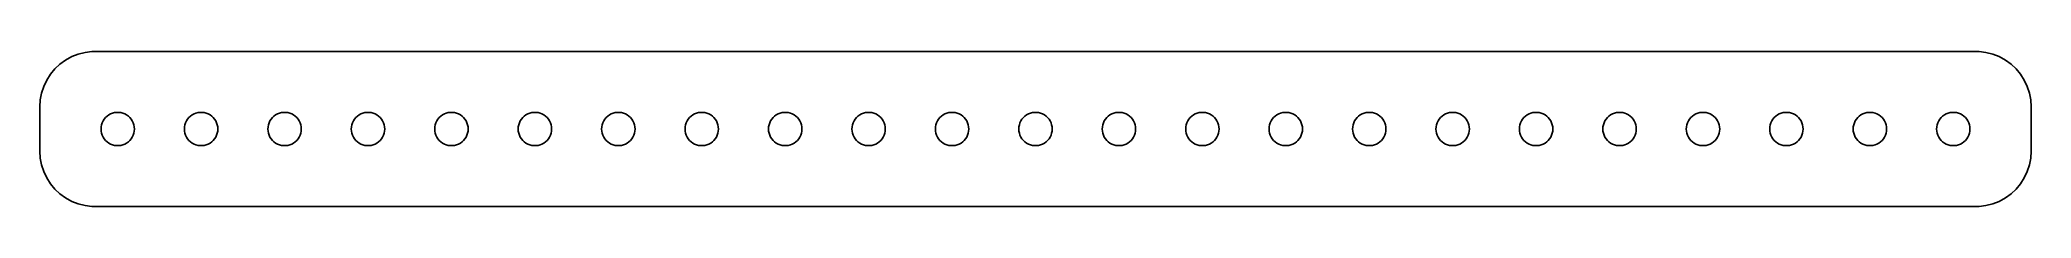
# Model space of a CAD drawing. Header units: metres. Extents: x -90 to 90, y 17 to 31.
import ezdxf

# ---------------------------------------------------------------- set-up
doc = ezdxf.new("R2010")
doc.units = ezdxf.units.M

msp = doc.modelspace()

# ---------------------------------------------------------------- linework, layer by layer
for p, q in [((-86.6289, 30.5241), (-87.1791, 30.2216)), ((-86.0451, 30.7553), (-86.6289, 30.5241)), ((-85.4369, 30.9114), (-86.0451, 30.7553)), ((-84.8139, 30.9901), (-85.4369, 30.9114)), ((84.8139, 30.9901), (-84.8139, 30.9901)), ((85.4369, 30.9114), (84.8139, 30.9901)), ((86.0451, 30.7553), (85.4369, 30.9114)), ((86.6289, 30.5241), (86.0451, 30.7553)), ((87.1791, 30.2216), (86.6289, 30.5241)), ((-88.5451, 28.9389), (-88.8815, 28.4088)), ((-88.1448, 29.4227), (-88.5451, 28.9389)), ((-87.6871, 29.8526), (-88.1448, 29.4227)), ((-87.1791, 30.2216), (-87.6871, 29.8526)), ((87.6871, 29.8526), (87.1791, 30.2216)), ((88.1448, 29.4227), (87.6871, 29.8526)), ((88.5451, 28.9389), (88.1448, 29.4227)), ((88.8815, 28.4088), (88.5451, 28.9389)), ((-89.3429, 27.2434), (-89.4606, 26.6267)), ((-89.1489, 27.8406), (-89.3429, 27.2434)), ((-88.8815, 28.4088), (-89.1489, 27.8406)), ((89.1489, 27.8406), (88.8815, 28.4088)), ((89.3429, 27.2434), (89.1489, 27.8406)), ((89.4606, 26.6267), (89.3429, 27.2434)), ((-89.4606, 26.6267), (-89.5, 26)), ((-89.5, 26), (-89.5, 22)), ((-83.5934, 25.0268), (-83.4561, 25.1558)), ((-83.4561, 25.1558), (-83.3037, 25.2665)), ((-83.3037, 25.2665), (-83.1387, 25.3572)), ((-83.1387, 25.3572), (-82.9635, 25.4266)), ((-82.9635, 25.4266), (-82.7811, 25.4734)), ((-82.7811, 25.4734), (-82.5942, 25.497)), ((-82.5942, 25.497), (-82.4058, 25.497)), ((-82.4058, 25.497), (-82.2189, 25.4734)), ((-82.2189, 25.4734), (-82.0365, 25.4266)), ((-82.0365, 25.4266), (-81.8613, 25.3572)), ((-81.8613, 25.3572), (-81.6963, 25.2665)), ((-81.6963, 25.2665), (-81.5439, 25.1558)), ((-81.5439, 25.1558), (-81.4065, 25.0268)), ((-76.0934, 25.0268), (-75.9561, 25.1558)), ((-75.9561, 25.1558), (-75.8037, 25.2665)), ((-75.8037, 25.2665), (-75.6387, 25.3572)), ((-75.6387, 25.3572), (-75.4635, 25.4266)), ((-75.4635, 25.4266), (-75.2811, 25.4734)), ((-75.2811, 25.4734), (-75.0942, 25.497)), ((-75.0942, 25.497), (-74.9058, 25.497)), ((-74.9058, 25.497), (-74.7189, 25.4734)), ((-74.7189, 25.4734), (-74.5365, 25.4266)), ((-74.5365, 25.4266), (-74.3613, 25.3572)), ((-74.3613, 25.3572), (-74.1963, 25.2665)), ((-74.1963, 25.2665), (-74.0439, 25.1558)), ((-74.0439, 25.1558), (-73.9065, 25.0268)), ((-68.5934, 25.0268), (-68.4561, 25.1558)), ((-68.4561, 25.1558), (-68.3037, 25.2665)), ((-68.3037, 25.2665), (-68.1387, 25.3572)), ((-68.1387, 25.3572), (-67.9635, 25.4266)), ((-67.9635, 25.4266), (-67.7811, 25.4734)), ((-67.7811, 25.4734), (-67.5942, 25.497)), ((-67.5942, 25.497), (-67.4058, 25.497)), ((-67.4058, 25.497), (-67.2189, 25.4734)), ((-67.2189, 25.4734), (-67.0365, 25.4266)), ((-67.0365, 25.4266), (-66.8613, 25.3572)), ((-66.8613, 25.3572), (-66.6963, 25.2665)), ((-66.6963, 25.2665), (-66.5439, 25.1558)), ((-66.5439, 25.1558), (-66.4065, 25.0268)), ((-61.0934, 25.0268), (-60.9561, 25.1558)), ((-60.9561, 25.1558), (-60.8037, 25.2665)), ((-60.8037, 25.2665), (-60.6387, 25.3572)), ((-60.6387, 25.3572), (-60.4635, 25.4266)), ((-60.4635, 25.4266), (-60.2811, 25.4734)), ((-60.2811, 25.4734), (-60.0942, 25.497)), ((-60.0942, 25.497), (-59.9058, 25.497)), ((-59.9058, 25.497), (-59.7189, 25.4734)), ((-59.7189, 25.4734), (-59.5365, 25.4266)), ((-59.5365, 25.4266), (-59.3613, 25.3572)), ((-59.3613, 25.3572), (-59.1963, 25.2665)), ((-59.1963, 25.2665), (-59.0439, 25.1558)), ((-59.0439, 25.1558), (-58.9065, 25.0268)), ((-53.5934, 25.0268), (-53.4561, 25.1558)), ((-53.4561, 25.1558), (-53.3037, 25.2665)), ((-53.3037, 25.2665), (-53.1387, 25.3572)), ((-53.1387, 25.3572), (-52.9635, 25.4266)), ((-52.9635, 25.4266), (-52.7811, 25.4734)), ((-52.7811, 25.4734), (-52.5942, 25.497)), ((-52.5942, 25.497), (-52.4058, 25.497)), ((-52.4058, 25.497), (-52.2189, 25.4734)), ((-52.2189, 25.4734), (-52.0365, 25.4266)), ((-52.0365, 25.4266), (-51.8613, 25.3572)), ((-51.8613, 25.3572), (-51.6963, 25.2665)), ((-51.6963, 25.2665), (-51.5439, 25.1558)), ((-51.5439, 25.1558), (-51.4065, 25.0268)), ((-46.0934, 25.0268), (-45.9561, 25.1558)), ((-45.9561, 25.1558), (-45.8037, 25.2665)), ((-45.8037, 25.2665), (-45.6387, 25.3572)), ((-45.6387, 25.3572), (-45.4635, 25.4266)), ((-45.4635, 25.4266), (-45.2811, 25.4734)), ((-45.2811, 25.4734), (-45.0942, 25.497)), ((-45.0942, 25.497), (-44.9058, 25.497)), ((-44.9058, 25.497), (-44.7189, 25.4734)), ((-44.7189, 25.4734), (-44.5365, 25.4266)), ((-44.5365, 25.4266), (-44.3613, 25.3572)), ((-44.3613, 25.3572), (-44.1963, 25.2665)), ((-44.1963, 25.2665), (-44.0439, 25.1558)), ((-44.0439, 25.1558), (-43.9065, 25.0268)), ((-38.5934, 25.0268), (-38.4561, 25.1558)), ((-38.4561, 25.1558), (-38.3037, 25.2665)), ((-38.3037, 25.2665), (-38.1387, 25.3572)), ((-38.1387, 25.3572), (-37.9635, 25.4266)), ((-37.9635, 25.4266), (-37.7811, 25.4734)), ((-37.7811, 25.4734), (-37.5942, 25.497)), ((-37.5942, 25.497), (-37.4058, 25.497)), ((-37.4058, 25.497), (-37.2189, 25.4734)), ((-37.2189, 25.4734), (-37.0365, 25.4266)), ((-37.0365, 25.4266), (-36.8613, 25.3572)), ((-36.8613, 25.3572), (-36.6963, 25.2665)), ((-36.6963, 25.2665), (-36.5439, 25.1558)), ((-36.5439, 25.1558), (-36.4065, 25.0268)), ((-31.0934, 25.0268), (-30.9561, 25.1558)), ((-30.9561, 25.1558), (-30.8037, 25.2665)), ((-30.8037, 25.2665), (-30.6387, 25.3572)), ((-30.6387, 25.3572), (-30.4635, 25.4266)), ((-30.4635, 25.4266), (-30.2811, 25.4734)), ((-30.2811, 25.4734), (-30.0942, 25.497)), ((-30.0942, 25.497), (-29.9058, 25.497)), ((-29.9058, 25.497), (-29.7189, 25.4734)), ((-29.7189, 25.4734), (-29.5365, 25.4266)), ((-29.5365, 25.4266), (-29.3613, 25.3572)), ((-29.3613, 25.3572), (-29.1963, 25.2665)), ((-29.1963, 25.2665), (-29.0439, 25.1558)), ((-29.0439, 25.1558), (-28.9065, 25.0268)), ((-23.5934, 25.0268), (-23.4561, 25.1558)), ((-23.4561, 25.1558), (-23.3037, 25.2665)), ((-23.3037, 25.2665), (-23.1387, 25.3572)), ((-23.1387, 25.3572), (-22.9635, 25.4266)), ((-22.9635, 25.4266), (-22.7811, 25.4734)), ((-22.7811, 25.4734), (-22.5942, 25.497)), ((-22.5942, 25.497), (-22.4058, 25.497)), ((-22.4058, 25.497), (-22.2189, 25.4734)), ((-22.2189, 25.4734), (-22.0365, 25.4266)), ((-22.0365, 25.4266), (-21.8613, 25.3572)), ((-21.8613, 25.3572), (-21.6963, 25.2665)), ((-21.6963, 25.2665), (-21.5439, 25.1558)), ((-21.5439, 25.1558), (-21.4065, 25.0268)), ((-16.0934, 25.0268), (-15.9561, 25.1558)), ((-15.9561, 25.1558), (-15.8037, 25.2665)), ((-15.8037, 25.2665), (-15.6387, 25.3572)), ((-15.6387, 25.3572), (-15.4635, 25.4266)), ((-15.4635, 25.4266), (-15.2811, 25.4734)), ((-15.2811, 25.4734), (-15.0942, 25.497)), ((-15.0942, 25.497), (-14.9058, 25.497)), ((-14.9058, 25.497), (-14.7189, 25.4734)), ((-14.7189, 25.4734), (-14.5365, 25.4266)), ((-14.5365, 25.4266), (-14.3613, 25.3572)), ((-14.3613, 25.3572), (-14.1963, 25.2665)), ((-14.1963, 25.2665), (-14.0439, 25.1558)), ((-14.0439, 25.1558), (-13.9065, 25.0268)), ((-8.59344, 25.0268), (-8.45613, 25.1558)), ((-8.45613, 25.1558), (-8.30373, 25.2665)), ((-8.30373, 25.2665), (-8.13866, 25.3572)), ((-8.13866, 25.3572), (-7.96352, 25.4266)), ((-7.96352, 25.4266), (-7.78107, 25.4734)), ((-7.78107, 25.4734), (-7.59418, 25.497)), ((-7.59418, 25.497), (-7.40581, 25.497)), ((-7.40581, 25.497), (-7.21892, 25.4734)), ((-7.21892, 25.4734), (-7.03647, 25.4266)), ((-7.03647, 25.4266), (-6.86133, 25.3572)), ((-6.86133, 25.3572), (-6.69626, 25.2665)), ((-6.69626, 25.2665), (-6.54385, 25.1558)), ((-6.54385, 25.1558), (-6.40654, 25.0268)), ((-1.09344, 25.0268), (-0.95613, 25.1558)), ((-0.95613, 25.1558), (-0.80373, 25.2665)), ((-0.80373, 25.2665), (-0.63866, 25.3572)), ((-0.63866, 25.3572), (-0.46352, 25.4266)), ((-0.46352, 25.4266), (-0.28107, 25.4734)), ((-0.28107, 25.4734), (-0.09418, 25.497)), ((-0.09418, 25.497), (0.09418, 25.497)), ((0.09418, 25.497), (0.28107, 25.4734)), ((0.28107, 25.4734), (0.46352, 25.4266)), ((0.46352, 25.4266), (0.63866, 25.3572)), ((0.63866, 25.3572), (0.80373, 25.2665)), ((0.80373, 25.2665), (0.95613, 25.1558)), ((0.95613, 25.1558), (1.09344, 25.0268)), ((6.40654, 25.0268), (6.54385, 25.1558)), ((6.54385, 25.1558), (6.69626, 25.2665)), ((6.69626, 25.2665), (6.86133, 25.3572)), ((6.86133, 25.3572), (7.03647, 25.4266)), ((7.03647, 25.4266), (7.21892, 25.4734)), ((7.21892, 25.4734), (7.40581, 25.497)), ((7.40581, 25.497), (7.59418, 25.497)), ((7.59418, 25.497), (7.78107, 25.4734)), ((7.78107, 25.4734), (7.96352, 25.4266)), ((7.96352, 25.4266), (8.13866, 25.3572)), ((8.13866, 25.3572), (8.30373, 25.2665)), ((8.30373, 25.2665), (8.45613, 25.1558)), ((8.45613, 25.1558), (8.59344, 25.0268)), ((13.9065, 25.0268), (14.0439, 25.1558)), ((14.0439, 25.1558), (14.1963, 25.2665)), ((14.1963, 25.2665), (14.3613, 25.3572)), ((14.3613, 25.3572), (14.5365, 25.4266)), ((14.5365, 25.4266), (14.7189, 25.4734)), ((14.7189, 25.4734), (14.9058, 25.497)), ((14.9058, 25.497), (15.0942, 25.497)), ((15.0942, 25.497), (15.2811, 25.4734)), ((15.2811, 25.4734), (15.4635, 25.4266)), ((15.4635, 25.4266), (15.6387, 25.3572)), ((15.6387, 25.3572), (15.8037, 25.2665)), ((15.8037, 25.2665), (15.9561, 25.1558)), ((15.9561, 25.1558), (16.0934, 25.0268)), ((21.4065, 25.0268), (21.5439, 25.1558)), ((21.5439, 25.1558), (21.6963, 25.2665)), ((21.6963, 25.2665), (21.8613, 25.3572)), ((21.8613, 25.3572), (22.0365, 25.4266)), ((22.0365, 25.4266), (22.2189, 25.4734)), ((22.2189, 25.4734), (22.4058, 25.497)), ((22.4058, 25.497), (22.5942, 25.497)), ((22.5942, 25.497), (22.7811, 25.4734)), ((22.7811, 25.4734), (22.9635, 25.4266)), ((22.9635, 25.4266), (23.1387, 25.3572)), ((23.1387, 25.3572), (23.3037, 25.2665)), ((23.3037, 25.2665), (23.4561, 25.1558)), ((23.4561, 25.1558), (23.5934, 25.0268)), ((28.9065, 25.0268), (29.0439, 25.1558)), ((29.0439, 25.1558), (29.1963, 25.2665)), ((29.1963, 25.2665), (29.3613, 25.3572)), ((29.3613, 25.3572), (29.5365, 25.4266)), ((29.5365, 25.4266), (29.7189, 25.4734)), ((29.7189, 25.4734), (29.9058, 25.497)), ((29.9058, 25.497), (30.0942, 25.497)), ((30.0942, 25.497), (30.2811, 25.4734)), ((30.2811, 25.4734), (30.4635, 25.4266)), ((30.4635, 25.4266), (30.6387, 25.3572)), ((30.6387, 25.3572), (30.8037, 25.2665)), ((30.8037, 25.2665), (30.9561, 25.1558)), ((30.9561, 25.1558), (31.0934, 25.0268)), ((36.4065, 25.0268), (36.5439, 25.1558)), ((36.5439, 25.1558), (36.6963, 25.2665)), ((36.6963, 25.2665), (36.8613, 25.3572)), ((36.8613, 25.3572), (37.0365, 25.4266)), ((37.0365, 25.4266), (37.2189, 25.4734)), ((37.2189, 25.4734), (37.4058, 25.497)), ((37.4058, 25.497), (37.5942, 25.497)), ((37.5942, 25.497), (37.7811, 25.4734)), ((37.7811, 25.4734), (37.9635, 25.4266)), ((37.9635, 25.4266), (38.1387, 25.3572)), ((38.1387, 25.3572), (38.3037, 25.2665)), ((38.3037, 25.2665), (38.4561, 25.1558)), ((38.4561, 25.1558), (38.5934, 25.0268)), ((43.9065, 25.0268), (44.0439, 25.1558)), ((44.0439, 25.1558), (44.1963, 25.2665)), ((44.1963, 25.2665), (44.3613, 25.3572)), ((44.3613, 25.3572), (44.5365, 25.4266)), ((44.5365, 25.4266), (44.7189, 25.4734)), ((44.7189, 25.4734), (44.9058, 25.497)), ((44.9058, 25.497), (45.0942, 25.497)), ((45.0942, 25.497), (45.2811, 25.4734)), ((45.2811, 25.4734), (45.4635, 25.4266)), ((45.4635, 25.4266), (45.6387, 25.3572)), ((45.6387, 25.3572), (45.8037, 25.2665)), ((45.8037, 25.2665), (45.9561, 25.1558)), ((45.9561, 25.1558), (46.0934, 25.0268)), ((51.4065, 25.0268), (51.5439, 25.1558)), ((51.5439, 25.1558), (51.6963, 25.2665)), ((51.6963, 25.2665), (51.8613, 25.3572)), ((51.8613, 25.3572), (52.0365, 25.4266)), ((52.0365, 25.4266), (52.2189, 25.4734)), ((52.2189, 25.4734), (52.4058, 25.497)), ((52.4058, 25.497), (52.5942, 25.497)), ((52.5942, 25.497), (52.7811, 25.4734)), ((52.7811, 25.4734), (52.9635, 25.4266)), ((52.9635, 25.4266), (53.1387, 25.3572)), ((53.1387, 25.3572), (53.3037, 25.2665)), ((53.3037, 25.2665), (53.4561, 25.1558)), ((53.4561, 25.1558), (53.5934, 25.0268)), ((58.9065, 25.0268), (59.0439, 25.1558)), ((59.0439, 25.1558), (59.1963, 25.2665)), ((59.1963, 25.2665), (59.3613, 25.3572)), ((59.3613, 25.3572), (59.5365, 25.4266)), ((59.5365, 25.4266), (59.7189, 25.4734)), ((59.7189, 25.4734), (59.9058, 25.497)), ((59.9058, 25.497), (60.0942, 25.497)), ((60.0942, 25.497), (60.2811, 25.4734)), ((60.2811, 25.4734), (60.4635, 25.4266)), ((60.4635, 25.4266), (60.6387, 25.3572)), ((60.6387, 25.3572), (60.8037, 25.2665)), ((60.8037, 25.2665), (60.9561, 25.1558)), ((60.9561, 25.1558), (61.0934, 25.0268)), ((66.4065, 25.0268), (66.5439, 25.1558)), ((66.5439, 25.1558), (66.6963, 25.2665)), ((66.6963, 25.2665), (66.8613, 25.3572)), ((66.8613, 25.3572), (67.0365, 25.4266)), ((67.0365, 25.4266), (67.2189, 25.4734)), ((67.2189, 25.4734), (67.4058, 25.497)), ((67.4058, 25.497), (67.5942, 25.497)), ((67.5942, 25.497), (67.7811, 25.4734)), ((67.7811, 25.4734), (67.9635, 25.4266)), ((67.9635, 25.4266), (68.1387, 25.3572)), ((68.1387, 25.3572), (68.3037, 25.2665)), ((68.3037, 25.2665), (68.4561, 25.1558)), ((68.4561, 25.1558), (68.5934, 25.0268)), ((73.9065, 25.0268), (74.0439, 25.1558)), ((74.0439, 25.1558), (74.1963, 25.2665)), ((74.1963, 25.2665), (74.3613, 25.3572)), ((74.3613, 25.3572), (74.5365, 25.4266)), ((74.5365, 25.4266), (74.7189, 25.4734)), ((74.7189, 25.4734), (74.9058, 25.497)), ((74.9058, 25.497), (75.0942, 25.497)), ((75.0942, 25.497), (75.2811, 25.4734)), ((75.2811, 25.4734), (75.4635, 25.4266)), ((75.4635, 25.4266), (75.6387, 25.3572)), ((75.6387, 25.3572), (75.8037, 25.2665)), ((75.8037, 25.2665), (75.9561, 25.1558)), ((75.9561, 25.1558), (76.0934, 25.0268)), ((81.4065, 25.0268), (81.5439, 25.1558)), ((81.5439, 25.1558), (81.6963, 25.2665)), ((81.6963, 25.2665), (81.8613, 25.3572)), ((81.8613, 25.3572), (82.0365, 25.4266)), ((82.0365, 25.4266), (82.2189, 25.4734)), ((82.2189, 25.4734), (82.4058, 25.497)), ((82.4058, 25.497), (82.5942, 25.497)), ((82.5942, 25.497), (82.7811, 25.4734)), ((82.7811, 25.4734), (82.9635, 25.4266)), ((82.9635, 25.4266), (83.1387, 25.3572)), ((83.1387, 25.3572), (83.3037, 25.2665)), ((83.3037, 25.2665), (83.4561, 25.1558)), ((83.4561, 25.1558), (83.5934, 25.0268)), ((89.5, 26), (89.4606, 26.6267)), ((89.5, 22), (89.5, 26)), ((-84, 24), (-83.9882, 24.188)), ((-83.9882, 23.812), (-84, 24)), ((-83.9882, 24.188), (-83.9529, 24.373)), ((-83.9529, 23.627), (-83.9882, 23.812)), ((-83.9529, 24.373), (-83.8947, 24.5522)), ((-83.8947, 23.4478), (-83.9529, 23.627)), ((-83.8947, 24.5522), (-83.8145, 24.7226)), ((-83.8145, 23.2774), (-83.8947, 23.4478)), ((-83.8145, 24.7226), (-83.7135, 24.8817)), ((-83.7135, 23.1183), (-83.8145, 23.2774)), ((-83.7135, 24.8817), (-83.5934, 25.0268)), ((-81.4065, 25.0268), (-81.2865, 24.8817)), ((-81.2865, 24.8817), (-81.1855, 24.7226)), ((-81.1855, 23.2774), (-81.2865, 23.1183)), ((-81.1855, 24.7226), (-81.1053, 24.5522)), ((-81.1053, 23.4478), (-81.1855, 23.2774)), ((-81.1053, 24.5522), (-81.0471, 24.373)), ((-81.0471, 23.627), (-81.1053, 23.4478)), ((-81.0471, 24.373), (-81.0118, 24.188)), ((-81.0118, 23.812), (-81.0471, 23.627)), ((-81.0118, 24.188), (-81, 24)), ((-81, 24), (-81.0118, 23.812)), ((-76.5, 24), (-76.4882, 24.188)), ((-76.4882, 23.812), (-76.5, 24)), ((-76.4882, 24.188), (-76.4529, 24.373)), ((-76.4529, 23.627), (-76.4882, 23.812)), ((-76.4529, 24.373), (-76.3947, 24.5522)), ((-76.3947, 23.4478), (-76.4529, 23.627)), ((-76.3947, 24.5522), (-76.3145, 24.7226)), ((-76.3145, 23.2774), (-76.3947, 23.4478)), ((-76.3145, 24.7226), (-76.2135, 24.8817)), ((-76.2135, 23.1183), (-76.3145, 23.2774)), ((-76.2135, 24.8817), (-76.0934, 25.0268)), ((-73.9065, 25.0268), (-73.7865, 24.8817)), ((-73.7865, 24.8817), (-73.6855, 24.7226)), ((-73.6855, 23.2774), (-73.7865, 23.1183)), ((-73.6855, 24.7226), (-73.6053, 24.5522)), ((-73.6053, 23.4478), (-73.6855, 23.2774)), ((-73.6053, 24.5522), (-73.5471, 24.373)), ((-73.5471, 23.627), (-73.6053, 23.4478)), ((-73.5471, 24.373), (-73.5118, 24.188)), ((-73.5118, 23.812), (-73.5471, 23.627)), ((-73.5118, 24.188), (-73.5, 24)), ((-73.5, 24), (-73.5118, 23.812)), ((-69, 24), (-68.9882, 24.188)), ((-68.9882, 23.812), (-69, 24)), ((-68.9882, 24.188), (-68.9529, 24.373)), ((-68.9529, 23.627), (-68.9882, 23.812)), ((-68.9529, 24.373), (-68.8947, 24.5522)), ((-68.8947, 23.4478), (-68.9529, 23.627)), ((-68.8947, 24.5522), (-68.8145, 24.7226)), ((-68.8145, 23.2774), (-68.8947, 23.4478)), ((-68.8145, 24.7226), (-68.7135, 24.8817)), ((-68.7135, 23.1183), (-68.8145, 23.2774)), ((-68.7135, 24.8817), (-68.5934, 25.0268)), ((-66.4065, 25.0268), (-66.2865, 24.8817)), ((-66.2865, 24.8817), (-66.1855, 24.7226)), ((-66.1855, 23.2774), (-66.2865, 23.1183)), ((-66.1855, 24.7226), (-66.1053, 24.5522)), ((-66.1053, 23.4478), (-66.1855, 23.2774)), ((-66.1053, 24.5522), (-66.0471, 24.373)), ((-66.0471, 23.627), (-66.1053, 23.4478)), ((-66.0471, 24.373), (-66.0118, 24.188)), ((-66.0118, 23.812), (-66.0471, 23.627)), ((-66.0118, 24.188), (-66, 24)), ((-66, 24), (-66.0118, 23.812)), ((-61.5, 24), (-61.4882, 24.188)), ((-61.4882, 23.812), (-61.5, 24)), ((-61.4882, 24.188), (-61.4529, 24.373)), ((-61.4529, 23.627), (-61.4882, 23.812)), ((-61.4529, 24.373), (-61.3947, 24.5522)), ((-61.3947, 23.4478), (-61.4529, 23.627)), ((-61.3947, 24.5522), (-61.3145, 24.7226)), ((-61.3145, 23.2774), (-61.3947, 23.4478)), ((-61.3145, 24.7226), (-61.2135, 24.8817)), ((-61.2135, 23.1183), (-61.3145, 23.2774)), ((-61.2135, 24.8817), (-61.0934, 25.0268)), ((-58.9065, 25.0268), (-58.7865, 24.8817)), ((-58.7865, 24.8817), (-58.6855, 24.7226)), ((-58.6855, 23.2774), (-58.7865, 23.1183)), ((-58.6855, 24.7226), (-58.6053, 24.5522)), ((-58.6053, 23.4478), (-58.6855, 23.2774)), ((-58.6053, 24.5522), (-58.5471, 24.373)), ((-58.5471, 23.627), (-58.6053, 23.4478)), ((-58.5471, 24.373), (-58.5118, 24.188)), ((-58.5118, 23.812), (-58.5471, 23.627)), ((-58.5118, 24.188), (-58.5, 24)), ((-58.5, 24), (-58.5118, 23.812)), ((-54, 24), (-53.9882, 24.188)), ((-53.9882, 23.812), (-54, 24)), ((-53.9882, 24.188), (-53.9529, 24.373)), ((-53.9529, 23.627), (-53.9882, 23.812)), ((-53.9529, 24.373), (-53.8947, 24.5522)), ((-53.8947, 23.4478), (-53.9529, 23.627)), ((-53.8947, 24.5522), (-53.8145, 24.7226)), ((-53.8145, 23.2774), (-53.8947, 23.4478)), ((-53.8145, 24.7226), (-53.7135, 24.8817)), ((-53.7135, 23.1183), (-53.8145, 23.2774)), ((-53.7135, 24.8817), (-53.5934, 25.0268)), ((-51.4065, 25.0268), (-51.2865, 24.8817)), ((-51.2865, 24.8817), (-51.1855, 24.7226)), ((-51.1855, 23.2774), (-51.2865, 23.1183)), ((-51.1855, 24.7226), (-51.1053, 24.5522)), ((-51.1053, 23.4478), (-51.1855, 23.2774)), ((-51.1053, 24.5522), (-51.0471, 24.373)), ((-51.0471, 23.627), (-51.1053, 23.4478)), ((-51.0471, 24.373), (-51.0118, 24.188)), ((-51.0118, 23.812), (-51.0471, 23.627)), ((-51.0118, 24.188), (-51, 24)), ((-51, 24), (-51.0118, 23.812)), ((-46.5, 24), (-46.4882, 24.188)), ((-46.4882, 23.812), (-46.5, 24)), ((-46.4882, 24.188), (-46.4529, 24.373)), ((-46.4529, 23.627), (-46.4882, 23.812)), ((-46.4529, 24.373), (-46.3947, 24.5522)), ((-46.3947, 23.4478), (-46.4529, 23.627)), ((-46.3947, 24.5522), (-46.3145, 24.7226)), ((-46.3145, 23.2774), (-46.3947, 23.4478)), ((-46.3145, 24.7226), (-46.2135, 24.8817)), ((-46.2135, 23.1183), (-46.3145, 23.2774)), ((-46.2135, 24.8817), (-46.0934, 25.0268)), ((-43.9065, 25.0268), (-43.7865, 24.8817)), ((-43.7865, 24.8817), (-43.6855, 24.7226)), ((-43.6855, 23.2774), (-43.7865, 23.1183)), ((-43.6855, 24.7226), (-43.6053, 24.5522)), ((-43.6053, 23.4478), (-43.6855, 23.2774)), ((-43.6053, 24.5522), (-43.5471, 24.373)), ((-43.5471, 23.627), (-43.6053, 23.4478)), ((-43.5471, 24.373), (-43.5118, 24.188)), ((-43.5118, 23.812), (-43.5471, 23.627)), ((-43.5118, 24.188), (-43.5, 24)), ((-43.5, 24), (-43.5118, 23.812)), ((-39, 24), (-38.9882, 24.188)), ((-38.9882, 23.812), (-39, 24)), ((-38.9882, 24.188), (-38.9529, 24.373)), ((-38.9529, 23.627), (-38.9882, 23.812)), ((-38.9529, 24.373), (-38.8947, 24.5522)), ((-38.8947, 23.4478), (-38.9529, 23.627)), ((-38.8947, 24.5522), (-38.8145, 24.7226)), ((-38.8145, 23.2774), (-38.8947, 23.4478)), ((-38.8145, 24.7226), (-38.7135, 24.8817)), ((-38.7135, 23.1183), (-38.8145, 23.2774)), ((-38.7135, 24.8817), (-38.5934, 25.0268)), ((-36.4065, 25.0268), (-36.2865, 24.8817)), ((-36.2865, 24.8817), (-36.1855, 24.7226)), ((-36.1855, 23.2774), (-36.2865, 23.1183)), ((-36.1855, 24.7226), (-36.1053, 24.5522)), ((-36.1053, 23.4478), (-36.1855, 23.2774)), ((-36.1053, 24.5522), (-36.0471, 24.373)), ((-36.0471, 23.627), (-36.1053, 23.4478)), ((-36.0471, 24.373), (-36.0118, 24.188)), ((-36.0118, 23.812), (-36.0471, 23.627)), ((-36.0118, 24.188), (-36, 24)), ((-36, 24), (-36.0118, 23.812)), ((-31.5, 24), (-31.4882, 24.188)), ((-31.4882, 23.812), (-31.5, 24)), ((-31.4882, 24.188), (-31.4529, 24.373)), ((-31.4529, 23.627), (-31.4882, 23.812)), ((-31.4529, 24.373), (-31.3947, 24.5522)), ((-31.3947, 23.4478), (-31.4529, 23.627)), ((-31.3947, 24.5522), (-31.3145, 24.7226)), ((-31.3145, 23.2774), (-31.3947, 23.4478)), ((-31.3145, 24.7226), (-31.2135, 24.8817)), ((-31.2135, 23.1183), (-31.3145, 23.2774)), ((-31.2135, 24.8817), (-31.0934, 25.0268)), ((-28.9065, 25.0268), (-28.7865, 24.8817)), ((-28.7865, 24.8817), (-28.6855, 24.7226)), ((-28.6855, 23.2774), (-28.7865, 23.1183)), ((-28.6855, 24.7226), (-28.6053, 24.5522)), ((-28.6053, 23.4478), (-28.6855, 23.2774)), ((-28.6053, 24.5522), (-28.5471, 24.373)), ((-28.5471, 23.627), (-28.6053, 23.4478)), ((-28.5471, 24.373), (-28.5118, 24.188)), ((-28.5118, 23.812), (-28.5471, 23.627)), ((-28.5118, 24.188), (-28.5, 24)), ((-28.5, 24), (-28.5118, 23.812)), ((-24, 24), (-23.9882, 24.188)), ((-23.9882, 23.812), (-24, 24)), ((-23.9882, 24.188), (-23.9529, 24.373)), ((-23.9529, 23.627), (-23.9882, 23.812)), ((-23.9529, 24.373), (-23.8947, 24.5522)), ((-23.8947, 23.4478), (-23.9529, 23.627)), ((-23.8947, 24.5522), (-23.8145, 24.7226)), ((-23.8145, 23.2774), (-23.8947, 23.4478)), ((-23.8145, 24.7226), (-23.7135, 24.8817)), ((-23.7135, 23.1183), (-23.8145, 23.2774)), ((-23.7135, 24.8817), (-23.5934, 25.0268)), ((-21.4065, 25.0268), (-21.2865, 24.8817)), ((-21.2865, 24.8817), (-21.1855, 24.7226)), ((-21.1855, 23.2774), (-21.2865, 23.1183)), ((-21.1855, 24.7226), (-21.1053, 24.5522)), ((-21.1053, 23.4478), (-21.1855, 23.2774)), ((-21.1053, 24.5522), (-21.0471, 24.373)), ((-21.0471, 23.627), (-21.1053, 23.4478)), ((-21.0471, 24.373), (-21.0118, 24.188)), ((-21.0118, 23.812), (-21.0471, 23.627)), ((-21.0118, 24.188), (-21, 24)), ((-21, 24), (-21.0118, 23.812)), ((-16.5, 24), (-16.4882, 24.188)), ((-16.4882, 23.812), (-16.5, 24)), ((-16.4882, 24.188), (-16.4529, 24.373)), ((-16.4529, 23.627), (-16.4882, 23.812)), ((-16.4529, 24.373), (-16.3947, 24.5522)), ((-16.3947, 23.4478), (-16.4529, 23.627)), ((-16.3947, 24.5522), (-16.3145, 24.7226)), ((-16.3145, 23.2774), (-16.3947, 23.4478)), ((-16.3145, 24.7226), (-16.2135, 24.8817)), ((-16.2135, 23.1183), (-16.3145, 23.2774)), ((-16.2135, 24.8817), (-16.0934, 25.0268)), ((-13.9065, 25.0268), (-13.7865, 24.8817)), ((-13.7865, 24.8817), (-13.6855, 24.7226)), ((-13.6855, 23.2774), (-13.7865, 23.1183)), ((-13.6855, 24.7226), (-13.6053, 24.5522)), ((-13.6053, 23.4478), (-13.6855, 23.2774)), ((-13.6053, 24.5522), (-13.5471, 24.373)), ((-13.5471, 23.627), (-13.6053, 23.4478)), ((-13.5471, 24.373), (-13.5118, 24.188)), ((-13.5118, 23.812), (-13.5471, 23.627)), ((-13.5118, 24.188), (-13.5, 24)), ((-13.5, 24), (-13.5118, 23.812)), ((-9, 24), (-8.98816, 24.188)), ((-8.98816, 23.812), (-9, 24)), ((-8.98816, 24.188), (-8.95287, 24.373)), ((-8.95287, 23.627), (-8.98816, 23.812)), ((-8.95287, 24.373), (-8.89465, 24.5522)), ((-8.89465, 23.4478), (-8.95287, 23.627)), ((-8.89465, 24.5522), (-8.81445, 24.7226)), ((-8.81445, 23.2774), (-8.89465, 23.4478)), ((-8.81445, 24.7226), (-8.71352, 24.8817)), ((-8.71352, 23.1183), (-8.81445, 23.2774)), ((-8.71352, 24.8817), (-8.59344, 25.0268)), ((-6.40654, 25.0268), (-6.28647, 24.8817)), ((-6.28647, 24.8817), (-6.18553, 24.7226)), ((-6.18553, 23.2774), (-6.28647, 23.1183)), ((-6.18553, 24.7226), (-6.10533, 24.5522)), ((-6.10533, 23.4478), (-6.18553, 23.2774)), ((-6.10533, 24.5522), (-6.04712, 24.373)), ((-6.04712, 23.627), (-6.10533, 23.4478)), ((-6.04712, 24.373), (-6.01183, 24.188)), ((-6.01183, 23.812), (-6.04712, 23.627)), ((-6.01183, 24.188), (-6, 24)), ((-6, 24), (-6.01183, 23.812)), ((-1.5, 24), (-1.48816, 24.188)), ((-1.48816, 23.812), (-1.5, 24)), ((-1.48816, 24.188), (-1.45287, 24.373)), ((-1.45287, 23.627), (-1.48816, 23.812)), ((-1.45287, 24.373), (-1.39465, 24.5522)), ((-1.39465, 23.4478), (-1.45287, 23.627)), ((-1.39465, 24.5522), (-1.31445, 24.7226)), ((-1.31445, 23.2774), (-1.39465, 23.4478)), ((-1.31445, 24.7226), (-1.21352, 24.8817)), ((-1.21352, 23.1183), (-1.31445, 23.2774)), ((-1.21352, 24.8817), (-1.09344, 25.0268)), ((1.09344, 25.0268), (1.21352, 24.8817)), ((1.21352, 24.8817), (1.31445, 24.7226)), ((1.31445, 23.2774), (1.21352, 23.1183)), ((1.31445, 24.7226), (1.39465, 24.5522)), ((1.39465, 23.4478), (1.31445, 23.2774)), ((1.39465, 24.5522), (1.45287, 24.373)), ((1.45287, 23.627), (1.39465, 23.4478)), ((1.45287, 24.373), (1.48816, 24.188)), ((1.48816, 23.812), (1.45287, 23.627)), ((1.48816, 24.188), (1.5, 24)), ((1.5, 24), (1.48816, 23.812)), ((6, 24), (6.01183, 24.188)), ((6.01183, 23.812), (6, 24)), ((6.01183, 24.188), (6.04712, 24.373)), ((6.04712, 23.627), (6.01183, 23.812)), ((6.04712, 24.373), (6.10533, 24.5522)), ((6.10533, 23.4478), (6.04712, 23.627)), ((6.10533, 24.5522), (6.18553, 24.7226)), ((6.18553, 23.2774), (6.10533, 23.4478)), ((6.18553, 24.7226), (6.28647, 24.8817)), ((6.28647, 23.1183), (6.18553, 23.2774)), ((6.28647, 24.8817), (6.40654, 25.0268)), ((8.59344, 25.0268), (8.71352, 24.8817)), ((8.71352, 24.8817), (8.81445, 24.7226)), ((8.81445, 23.2774), (8.71352, 23.1183)), ((8.81445, 24.7226), (8.89465, 24.5522)), ((8.89465, 23.4478), (8.81445, 23.2774)), ((8.89465, 24.5522), (8.95287, 24.373)), ((8.95287, 23.627), (8.89465, 23.4478)), ((8.95287, 24.373), (8.98816, 24.188)), ((8.98816, 23.812), (8.95287, 23.627)), ((8.98816, 24.188), (9, 24)), ((9, 24), (8.98816, 23.812)), ((13.5, 24), (13.5118, 24.188)), ((13.5118, 23.812), (13.5, 24)), ((13.5118, 24.188), (13.5471, 24.373)), ((13.5471, 23.627), (13.5118, 23.812)), ((13.5471, 24.373), (13.6053, 24.5522)), ((13.6053, 23.4478), (13.5471, 23.627)), ((13.6053, 24.5522), (13.6855, 24.7226)), ((13.6855, 23.2774), (13.6053, 23.4478)), ((13.6855, 24.7226), (13.7865, 24.8817)), ((13.7865, 23.1183), (13.6855, 23.2774)), ((13.7865, 24.8817), (13.9065, 25.0268)), ((16.0934, 25.0268), (16.2135, 24.8817)), ((16.2135, 24.8817), (16.3145, 24.7226)), ((16.3145, 23.2774), (16.2135, 23.1183)), ((16.3145, 24.7226), (16.3947, 24.5522)), ((16.3947, 23.4478), (16.3145, 23.2774)), ((16.3947, 24.5522), (16.4529, 24.373)), ((16.4529, 23.627), (16.3947, 23.4478)), ((16.4529, 24.373), (16.4882, 24.188)), ((16.4882, 23.812), (16.4529, 23.627)), ((16.4882, 24.188), (16.5, 24)), ((16.5, 24), (16.4882, 23.812)), ((21, 24), (21.0118, 24.188)), ((21.0118, 23.812), (21, 24)), ((21.0118, 24.188), (21.0471, 24.373)), ((21.0471, 23.627), (21.0118, 23.812)), ((21.0471, 24.373), (21.1053, 24.5522)), ((21.1053, 23.4478), (21.0471, 23.627)), ((21.1053, 24.5522), (21.1855, 24.7226)), ((21.1855, 23.2774), (21.1053, 23.4478)), ((21.1855, 24.7226), (21.2865, 24.8817)), ((21.2865, 23.1183), (21.1855, 23.2774)), ((21.2865, 24.8817), (21.4065, 25.0268)), ((23.5934, 25.0268), (23.7135, 24.8817)), ((23.7135, 24.8817), (23.8145, 24.7226)), ((23.8145, 23.2774), (23.7135, 23.1183)), ((23.8145, 24.7226), (23.8947, 24.5522)), ((23.8947, 23.4478), (23.8145, 23.2774)), ((23.8947, 24.5522), (23.9529, 24.373)), ((23.9529, 23.627), (23.8947, 23.4478)), ((23.9529, 24.373), (23.9882, 24.188)), ((23.9882, 23.812), (23.9529, 23.627)), ((23.9882, 24.188), (24, 24)), ((24, 24), (23.9882, 23.812)), ((28.5, 24), (28.5118, 24.188)), ((28.5118, 23.812), (28.5, 24)), ((28.5118, 24.188), (28.5471, 24.373)), ((28.5471, 23.627), (28.5118, 23.812)), ((28.5471, 24.373), (28.6053, 24.5522)), ((28.6053, 23.4478), (28.5471, 23.627)), ((28.6053, 24.5522), (28.6855, 24.7226)), ((28.6855, 23.2774), (28.6053, 23.4478)), ((28.6855, 24.7226), (28.7865, 24.8817)), ((28.7865, 23.1183), (28.6855, 23.2774)), ((28.7865, 24.8817), (28.9065, 25.0268)), ((31.0934, 25.0268), (31.2135, 24.8817)), ((31.2135, 24.8817), (31.3145, 24.7226)), ((31.3145, 23.2774), (31.2135, 23.1183)), ((31.3145, 24.7226), (31.3947, 24.5522)), ((31.3947, 23.4478), (31.3145, 23.2774)), ((31.3947, 24.5522), (31.4529, 24.373)), ((31.4529, 23.627), (31.3947, 23.4478)), ((31.4529, 24.373), (31.4882, 24.188)), ((31.4882, 23.812), (31.4529, 23.627)), ((31.4882, 24.188), (31.5, 24)), ((31.5, 24), (31.4882, 23.812)), ((36, 24), (36.0118, 24.188)), ((36.0118, 23.812), (36, 24)), ((36.0118, 24.188), (36.0471, 24.373)), ((36.0471, 23.627), (36.0118, 23.812)), ((36.0471, 24.373), (36.1053, 24.5522)), ((36.1053, 23.4478), (36.0471, 23.627)), ((36.1053, 24.5522), (36.1855, 24.7226)), ((36.1855, 23.2774), (36.1053, 23.4478)), ((36.1855, 24.7226), (36.2865, 24.8817)), ((36.2865, 23.1183), (36.1855, 23.2774)), ((36.2865, 24.8817), (36.4065, 25.0268)), ((38.5934, 25.0268), (38.7135, 24.8817)), ((38.7135, 24.8817), (38.8145, 24.7226)), ((38.8145, 23.2774), (38.7135, 23.1183)), ((38.8145, 24.7226), (38.8947, 24.5522)), ((38.8947, 23.4478), (38.8145, 23.2774)), ((38.8947, 24.5522), (38.9529, 24.373)), ((38.9529, 23.627), (38.8947, 23.4478)), ((38.9529, 24.373), (38.9882, 24.188)), ((38.9882, 23.812), (38.9529, 23.627)), ((38.9882, 24.188), (39, 24)), ((39, 24), (38.9882, 23.812)), ((43.5, 24), (43.5118, 24.188)), ((43.5118, 23.812), (43.5, 24)), ((43.5118, 24.188), (43.5471, 24.373)), ((43.5471, 23.627), (43.5118, 23.812)), ((43.5471, 24.373), (43.6053, 24.5522)), ((43.6053, 23.4478), (43.5471, 23.627)), ((43.6053, 24.5522), (43.6855, 24.7226)), ((43.6855, 23.2774), (43.6053, 23.4478)), ((43.6855, 24.7226), (43.7865, 24.8817)), ((43.7865, 23.1183), (43.6855, 23.2774)), ((43.7865, 24.8817), (43.9065, 25.0268)), ((46.0934, 25.0268), (46.2135, 24.8817)), ((46.2135, 24.8817), (46.3145, 24.7226)), ((46.3145, 23.2774), (46.2135, 23.1183)), ((46.3145, 24.7226), (46.3947, 24.5522)), ((46.3947, 23.4478), (46.3145, 23.2774)), ((46.3947, 24.5522), (46.4529, 24.373)), ((46.4529, 23.627), (46.3947, 23.4478)), ((46.4529, 24.373), (46.4882, 24.188)), ((46.4882, 23.812), (46.4529, 23.627)), ((46.4882, 24.188), (46.5, 24)), ((46.5, 24), (46.4882, 23.812)), ((51, 24), (51.0118, 24.188)), ((51.0118, 23.812), (51, 24)), ((51.0118, 24.188), (51.0471, 24.373)), ((51.0471, 23.627), (51.0118, 23.812)), ((51.0471, 24.373), (51.1053, 24.5522)), ((51.1053, 23.4478), (51.0471, 23.627)), ((51.1053, 24.5522), (51.1855, 24.7226)), ((51.1855, 23.2774), (51.1053, 23.4478)), ((51.1855, 24.7226), (51.2865, 24.8817)), ((51.2865, 23.1183), (51.1855, 23.2774)), ((51.2865, 24.8817), (51.4065, 25.0268)), ((53.5934, 25.0268), (53.7135, 24.8817)), ((53.7135, 24.8817), (53.8145, 24.7226)), ((53.8145, 23.2774), (53.7135, 23.1183)), ((53.8145, 24.7226), (53.8947, 24.5522)), ((53.8947, 23.4478), (53.8145, 23.2774)), ((53.8947, 24.5522), (53.9529, 24.373)), ((53.9529, 23.627), (53.8947, 23.4478)), ((53.9529, 24.373), (53.9882, 24.188)), ((53.9882, 23.812), (53.9529, 23.627)), ((53.9882, 24.188), (54, 24)), ((54, 24), (53.9882, 23.812)), ((58.5, 24), (58.5118, 24.188)), ((58.5118, 23.812), (58.5, 24)), ((58.5118, 24.188), (58.5471, 24.373)), ((58.5471, 23.627), (58.5118, 23.812)), ((58.5471, 24.373), (58.6053, 24.5522)), ((58.6053, 23.4478), (58.5471, 23.627)), ((58.6053, 24.5522), (58.6855, 24.7226)), ((58.6855, 23.2774), (58.6053, 23.4478)), ((58.6855, 24.7226), (58.7865, 24.8817)), ((58.7865, 23.1183), (58.6855, 23.2774)), ((58.7865, 24.8817), (58.9065, 25.0268)), ((61.0934, 25.0268), (61.2135, 24.8817)), ((61.2135, 24.8817), (61.3145, 24.7226)), ((61.3145, 23.2774), (61.2135, 23.1183)), ((61.3145, 24.7226), (61.3947, 24.5522)), ((61.3947, 23.4478), (61.3145, 23.2774)), ((61.3947, 24.5522), (61.4529, 24.373)), ((61.4529, 23.627), (61.3947, 23.4478)), ((61.4529, 24.373), (61.4882, 24.188)), ((61.4882, 23.812), (61.4529, 23.627)), ((61.4882, 24.188), (61.5, 24)), ((61.5, 24), (61.4882, 23.812)), ((66, 24), (66.0118, 24.188)), ((66.0118, 23.812), (66, 24)), ((66.0118, 24.188), (66.0471, 24.373)), ((66.0471, 23.627), (66.0118, 23.812)), ((66.0471, 24.373), (66.1053, 24.5522)), ((66.1053, 23.4478), (66.0471, 23.627)), ((66.1053, 24.5522), (66.1855, 24.7226)), ((66.1855, 23.2774), (66.1053, 23.4478)), ((66.1855, 24.7226), (66.2865, 24.8817)), ((66.2865, 23.1183), (66.1855, 23.2774)), ((66.2865, 24.8817), (66.4065, 25.0268)), ((68.5934, 25.0268), (68.7135, 24.8817)), ((68.7135, 24.8817), (68.8145, 24.7226)), ((68.8145, 23.2774), (68.7135, 23.1183)), ((68.8145, 24.7226), (68.8947, 24.5522)), ((68.8947, 23.4478), (68.8145, 23.2774)), ((68.8947, 24.5522), (68.9529, 24.373)), ((68.9529, 23.627), (68.8947, 23.4478)), ((68.9529, 24.373), (68.9882, 24.188)), ((68.9882, 23.812), (68.9529, 23.627)), ((68.9882, 24.188), (69, 24)), ((69, 24), (68.9882, 23.812)), ((73.5, 24), (73.5118, 24.188)), ((73.5118, 23.812), (73.5, 24)), ((73.5118, 24.188), (73.5471, 24.373)), ((73.5471, 23.627), (73.5118, 23.812)), ((73.5471, 24.373), (73.6053, 24.5522)), ((73.6053, 23.4478), (73.5471, 23.627)), ((73.6053, 24.5522), (73.6855, 24.7226)), ((73.6855, 23.2774), (73.6053, 23.4478)), ((73.6855, 24.7226), (73.7865, 24.8817)), ((73.7865, 23.1183), (73.6855, 23.2774)), ((73.7865, 24.8817), (73.9065, 25.0268)), ((76.0934, 25.0268), (76.2135, 24.8817)), ((76.2135, 24.8817), (76.3145, 24.7226)), ((76.3145, 23.2774), (76.2135, 23.1183)), ((76.3145, 24.7226), (76.3947, 24.5522)), ((76.3947, 23.4478), (76.3145, 23.2774)), ((76.3947, 24.5522), (76.4529, 24.373)), ((76.4529, 23.627), (76.3947, 23.4478)), ((76.4529, 24.373), (76.4882, 24.188)), ((76.4882, 23.812), (76.4529, 23.627)), ((76.4882, 24.188), (76.5, 24)), ((76.5, 24), (76.4882, 23.812)), ((81, 24), (81.0118, 24.188)), ((81.0118, 23.812), (81, 24)), ((81.0118, 24.188), (81.0471, 24.373)), ((81.0471, 23.627), (81.0118, 23.812)), ((81.0471, 24.373), (81.1053, 24.5522)), ((81.1053, 23.4478), (81.0471, 23.627)), ((81.1053, 24.5522), (81.1855, 24.7226)), ((81.1855, 23.2774), (81.1053, 23.4478)), ((81.1855, 24.7226), (81.2865, 24.8817)), ((81.2865, 23.1183), (81.1855, 23.2774)), ((81.2865, 24.8817), (81.4065, 25.0268)), ((83.5934, 25.0268), (83.7135, 24.8817)), ((83.7135, 24.8817), (83.8145, 24.7226)), ((83.8145, 23.2774), (83.7135, 23.1183)), ((83.8145, 24.7226), (83.8947, 24.5522)), ((83.8947, 23.4478), (83.8145, 23.2774)), ((83.8947, 24.5522), (83.9529, 24.373)), ((83.9529, 23.627), (83.8947, 23.4478)), ((83.9529, 24.373), (83.9882, 24.188)), ((83.9882, 23.812), (83.9529, 23.627)), ((83.9882, 24.188), (84, 24)), ((84, 24), (83.9882, 23.812)), ((-89.5, 22), (-89.4606, 21.3733)), ((-83.5934, 22.9732), (-83.7135, 23.1183)), ((-83.4561, 22.8442), (-83.5934, 22.9732)), ((-83.3037, 22.7335), (-83.4561, 22.8442)), ((-83.1387, 22.6428), (-83.3037, 22.7335)), ((-82.9635, 22.5734), (-83.1387, 22.6428)), ((-82.7811, 22.5266), (-82.9635, 22.5734)), ((-82.5942, 22.503), (-82.7811, 22.5266)), ((-82.4058, 22.503), (-82.5942, 22.503)), ((-82.2189, 22.5266), (-82.4058, 22.503)), ((-82.0365, 22.5734), (-82.2189, 22.5266)), ((-81.8613, 22.6428), (-82.0365, 22.5734)), ((-81.6963, 22.7335), (-81.8613, 22.6428)), ((-81.5439, 22.8442), (-81.6963, 22.7335)), ((-81.4065, 22.9732), (-81.5439, 22.8442)), ((-81.2865, 23.1183), (-81.4065, 22.9732)), ((-76.0934, 22.9732), (-76.2135, 23.1183)), ((-75.9561, 22.8442), (-76.0934, 22.9732)), ((-75.8037, 22.7335), (-75.9561, 22.8442)), ((-75.6387, 22.6428), (-75.8037, 22.7335)), ((-75.4635, 22.5734), (-75.6387, 22.6428)), ((-75.2811, 22.5266), (-75.4635, 22.5734)), ((-75.0942, 22.503), (-75.2811, 22.5266)), ((-74.9058, 22.503), (-75.0942, 22.503)), ((-74.7189, 22.5266), (-74.9058, 22.503)), ((-74.5365, 22.5734), (-74.7189, 22.5266)), ((-74.3613, 22.6428), (-74.5365, 22.5734)), ((-74.1963, 22.7335), (-74.3613, 22.6428)), ((-74.0439, 22.8442), (-74.1963, 22.7335)), ((-73.9065, 22.9732), (-74.0439, 22.8442)), ((-73.7865, 23.1183), (-73.9065, 22.9732)), ((-68.5934, 22.9732), (-68.7135, 23.1183)), ((-68.4561, 22.8442), (-68.5934, 22.9732)), ((-68.3037, 22.7335), (-68.4561, 22.8442)), ((-68.1387, 22.6428), (-68.3037, 22.7335)), ((-67.9635, 22.5734), (-68.1387, 22.6428)), ((-67.7811, 22.5266), (-67.9635, 22.5734)), ((-67.5942, 22.503), (-67.7811, 22.5266)), ((-67.4058, 22.503), (-67.5942, 22.503)), ((-67.2189, 22.5266), (-67.4058, 22.503)), ((-67.0365, 22.5734), (-67.2189, 22.5266)), ((-66.8613, 22.6428), (-67.0365, 22.5734)), ((-66.6963, 22.7335), (-66.8613, 22.6428)), ((-66.5439, 22.8442), (-66.6963, 22.7335)), ((-66.4065, 22.9732), (-66.5439, 22.8442)), ((-66.2865, 23.1183), (-66.4065, 22.9732)), ((-61.0934, 22.9732), (-61.2135, 23.1183)), ((-60.9561, 22.8442), (-61.0934, 22.9732)), ((-60.8037, 22.7335), (-60.9561, 22.8442)), ((-60.6387, 22.6428), (-60.8037, 22.7335)), ((-60.4635, 22.5734), (-60.6387, 22.6428)), ((-60.2811, 22.5266), (-60.4635, 22.5734)), ((-60.0942, 22.503), (-60.2811, 22.5266)), ((-59.9058, 22.503), (-60.0942, 22.503)), ((-59.7189, 22.5266), (-59.9058, 22.503)), ((-59.5365, 22.5734), (-59.7189, 22.5266)), ((-59.3613, 22.6428), (-59.5365, 22.5734)), ((-59.1963, 22.7335), (-59.3613, 22.6428)), ((-59.0439, 22.8442), (-59.1963, 22.7335)), ((-58.9065, 22.9732), (-59.0439, 22.8442)), ((-58.7865, 23.1183), (-58.9065, 22.9732)), ((-53.5934, 22.9732), (-53.7135, 23.1183)), ((-53.4561, 22.8442), (-53.5934, 22.9732)), ((-53.3037, 22.7335), (-53.4561, 22.8442)), ((-53.1387, 22.6428), (-53.3037, 22.7335)), ((-52.9635, 22.5734), (-53.1387, 22.6428)), ((-52.7811, 22.5266), (-52.9635, 22.5734)), ((-52.5942, 22.503), (-52.7811, 22.5266)), ((-52.4058, 22.503), (-52.5942, 22.503)), ((-52.2189, 22.5266), (-52.4058, 22.503)), ((-52.0365, 22.5734), (-52.2189, 22.5266)), ((-51.8613, 22.6428), (-52.0365, 22.5734)), ((-51.6963, 22.7335), (-51.8613, 22.6428)), ((-51.5439, 22.8442), (-51.6963, 22.7335)), ((-51.4065, 22.9732), (-51.5439, 22.8442)), ((-51.2865, 23.1183), (-51.4065, 22.9732)), ((-46.0934, 22.9732), (-46.2135, 23.1183)), ((-45.9561, 22.8442), (-46.0934, 22.9732)), ((-45.8037, 22.7335), (-45.9561, 22.8442)), ((-45.6387, 22.6428), (-45.8037, 22.7335)), ((-45.4635, 22.5734), (-45.6387, 22.6428)), ((-45.2811, 22.5266), (-45.4635, 22.5734)), ((-45.0942, 22.503), (-45.2811, 22.5266)), ((-44.9058, 22.503), (-45.0942, 22.503)), ((-44.7189, 22.5266), (-44.9058, 22.503)), ((-44.5365, 22.5734), (-44.7189, 22.5266)), ((-44.3613, 22.6428), (-44.5365, 22.5734)), ((-44.1963, 22.7335), (-44.3613, 22.6428)), ((-44.0439, 22.8442), (-44.1963, 22.7335)), ((-43.9065, 22.9732), (-44.0439, 22.8442)), ((-43.7865, 23.1183), (-43.9065, 22.9732)), ((-38.5934, 22.9732), (-38.7135, 23.1183)), ((-38.4561, 22.8442), (-38.5934, 22.9732)), ((-38.3037, 22.7335), (-38.4561, 22.8442)), ((-38.1387, 22.6428), (-38.3037, 22.7335)), ((-37.9635, 22.5734), (-38.1387, 22.6428)), ((-37.7811, 22.5266), (-37.9635, 22.5734)), ((-37.5942, 22.503), (-37.7811, 22.5266)), ((-37.4058, 22.503), (-37.5942, 22.503)), ((-37.2189, 22.5266), (-37.4058, 22.503)), ((-37.0365, 22.5734), (-37.2189, 22.5266)), ((-36.8613, 22.6428), (-37.0365, 22.5734)), ((-36.6963, 22.7335), (-36.8613, 22.6428)), ((-36.5439, 22.8442), (-36.6963, 22.7335)), ((-36.4065, 22.9732), (-36.5439, 22.8442)), ((-36.2865, 23.1183), (-36.4065, 22.9732)), ((-31.0934, 22.9732), (-31.2135, 23.1183)), ((-30.9561, 22.8442), (-31.0934, 22.9732)), ((-30.8037, 22.7335), (-30.9561, 22.8442)), ((-30.6387, 22.6428), (-30.8037, 22.7335)), ((-30.4635, 22.5734), (-30.6387, 22.6428)), ((-30.2811, 22.5266), (-30.4635, 22.5734)), ((-30.0942, 22.503), (-30.2811, 22.5266)), ((-29.9058, 22.503), (-30.0942, 22.503)), ((-29.7189, 22.5266), (-29.9058, 22.503)), ((-29.5365, 22.5734), (-29.7189, 22.5266)), ((-29.3613, 22.6428), (-29.5365, 22.5734)), ((-29.1963, 22.7335), (-29.3613, 22.6428)), ((-29.0439, 22.8442), (-29.1963, 22.7335)), ((-28.9065, 22.9732), (-29.0439, 22.8442)), ((-28.7865, 23.1183), (-28.9065, 22.9732)), ((-23.5934, 22.9732), (-23.7135, 23.1183)), ((-23.4561, 22.8442), (-23.5934, 22.9732)), ((-23.3037, 22.7335), (-23.4561, 22.8442)), ((-23.1387, 22.6428), (-23.3037, 22.7335)), ((-22.9635, 22.5734), (-23.1387, 22.6428)), ((-22.7811, 22.5266), (-22.9635, 22.5734)), ((-22.5942, 22.503), (-22.7811, 22.5266)), ((-22.4058, 22.503), (-22.5942, 22.503)), ((-22.2189, 22.5266), (-22.4058, 22.503)), ((-22.0365, 22.5734), (-22.2189, 22.5266)), ((-21.8613, 22.6428), (-22.0365, 22.5734)), ((-21.6963, 22.7335), (-21.8613, 22.6428)), ((-21.5439, 22.8442), (-21.6963, 22.7335)), ((-21.4065, 22.9732), (-21.5439, 22.8442)), ((-21.2865, 23.1183), (-21.4065, 22.9732)), ((-16.0934, 22.9732), (-16.2135, 23.1183)), ((-15.9561, 22.8442), (-16.0934, 22.9732)), ((-15.8037, 22.7335), (-15.9561, 22.8442)), ((-15.6387, 22.6428), (-15.8037, 22.7335)), ((-15.4635, 22.5734), (-15.6387, 22.6428)), ((-15.2811, 22.5266), (-15.4635, 22.5734)), ((-15.0942, 22.503), (-15.2811, 22.5266)), ((-14.9058, 22.503), (-15.0942, 22.503)), ((-14.7189, 22.5266), (-14.9058, 22.503)), ((-14.5365, 22.5734), (-14.7189, 22.5266)), ((-14.3613, 22.6428), (-14.5365, 22.5734)), ((-14.1963, 22.7335), (-14.3613, 22.6428)), ((-14.0439, 22.8442), (-14.1963, 22.7335)), ((-13.9065, 22.9732), (-14.0439, 22.8442)), ((-13.7865, 23.1183), (-13.9065, 22.9732)), ((-8.59344, 22.9732), (-8.71352, 23.1183)), ((-8.45613, 22.8442), (-8.59344, 22.9732)), ((-8.30373, 22.7335), (-8.45613, 22.8442)), ((-8.13866, 22.6428), (-8.30373, 22.7335)), ((-7.96352, 22.5734), (-8.13866, 22.6428)), ((-7.78107, 22.5266), (-7.96352, 22.5734)), ((-7.59418, 22.503), (-7.78107, 22.5266)), ((-7.40581, 22.503), (-7.59418, 22.503)), ((-7.21892, 22.5266), (-7.40581, 22.503)), ((-7.03647, 22.5734), (-7.21892, 22.5266)), ((-6.86133, 22.6428), (-7.03647, 22.5734)), ((-6.69626, 22.7335), (-6.86133, 22.6428)), ((-6.54385, 22.8442), (-6.69626, 22.7335)), ((-6.40654, 22.9732), (-6.54385, 22.8442)), ((-6.28647, 23.1183), (-6.40654, 22.9732)), ((-1.09344, 22.9732), (-1.21352, 23.1183)), ((-0.95613, 22.8442), (-1.09344, 22.9732)), ((-0.80373, 22.7335), (-0.95613, 22.8442)), ((-0.63866, 22.6428), (-0.80373, 22.7335)), ((-0.46352, 22.5734), (-0.63866, 22.6428)), ((-0.28107, 22.5266), (-0.46352, 22.5734)), ((-0.09418, 22.503), (-0.28107, 22.5266)), ((0.09418, 22.503), (-0.09418, 22.503)), ((0.28107, 22.5266), (0.09418, 22.503)), ((0.46352, 22.5734), (0.28107, 22.5266)), ((0.63866, 22.6428), (0.46352, 22.5734)), ((0.80373, 22.7335), (0.63866, 22.6428)), ((0.95613, 22.8442), (0.80373, 22.7335)), ((1.09344, 22.9732), (0.95613, 22.8442)), ((1.21352, 23.1183), (1.09344, 22.9732)), ((6.40654, 22.9732), (6.28647, 23.1183)), ((6.54385, 22.8442), (6.40654, 22.9732)), ((6.69626, 22.7335), (6.54385, 22.8442)), ((6.86133, 22.6428), (6.69626, 22.7335)), ((7.03647, 22.5734), (6.86133, 22.6428)), ((7.21892, 22.5266), (7.03647, 22.5734)), ((7.40581, 22.503), (7.21892, 22.5266)), ((7.59418, 22.503), (7.40581, 22.503)), ((7.78107, 22.5266), (7.59418, 22.503)), ((7.96352, 22.5734), (7.78107, 22.5266)), ((8.13866, 22.6428), (7.96352, 22.5734)), ((8.30373, 22.7335), (8.13866, 22.6428)), ((8.45613, 22.8442), (8.30373, 22.7335)), ((8.59344, 22.9732), (8.45613, 22.8442)), ((8.71352, 23.1183), (8.59344, 22.9732)), ((13.9065, 22.9732), (13.7865, 23.1183)), ((14.0439, 22.8442), (13.9065, 22.9732)), ((14.1963, 22.7335), (14.0439, 22.8442)), ((14.3613, 22.6428), (14.1963, 22.7335)), ((14.5365, 22.5734), (14.3613, 22.6428)), ((14.7189, 22.5266), (14.5365, 22.5734)), ((14.9058, 22.503), (14.7189, 22.5266)), ((15.0942, 22.503), (14.9058, 22.503)), ((15.2811, 22.5266), (15.0942, 22.503)), ((15.4635, 22.5734), (15.2811, 22.5266)), ((15.6387, 22.6428), (15.4635, 22.5734)), ((15.8037, 22.7335), (15.6387, 22.6428)), ((15.9561, 22.8442), (15.8037, 22.7335)), ((16.0934, 22.9732), (15.9561, 22.8442)), ((16.2135, 23.1183), (16.0934, 22.9732)), ((21.4065, 22.9732), (21.2865, 23.1183)), ((21.5439, 22.8442), (21.4065, 22.9732)), ((21.6963, 22.7335), (21.5439, 22.8442)), ((21.8613, 22.6428), (21.6963, 22.7335)), ((22.0365, 22.5734), (21.8613, 22.6428)), ((22.2189, 22.5266), (22.0365, 22.5734)), ((22.4058, 22.503), (22.2189, 22.5266)), ((22.5942, 22.503), (22.4058, 22.503)), ((22.7811, 22.5266), (22.5942, 22.503)), ((22.9635, 22.5734), (22.7811, 22.5266)), ((23.1387, 22.6428), (22.9635, 22.5734)), ((23.3037, 22.7335), (23.1387, 22.6428)), ((23.4561, 22.8442), (23.3037, 22.7335)), ((23.5934, 22.9732), (23.4561, 22.8442)), ((23.7135, 23.1183), (23.5934, 22.9732)), ((28.9065, 22.9732), (28.7865, 23.1183)), ((29.0439, 22.8442), (28.9065, 22.9732)), ((29.1963, 22.7335), (29.0439, 22.8442)), ((29.3613, 22.6428), (29.1963, 22.7335)), ((29.5365, 22.5734), (29.3613, 22.6428)), ((29.7189, 22.5266), (29.5365, 22.5734)), ((29.9058, 22.503), (29.7189, 22.5266)), ((30.0942, 22.503), (29.9058, 22.503)), ((30.2811, 22.5266), (30.0942, 22.503)), ((30.4635, 22.5734), (30.2811, 22.5266)), ((30.6387, 22.6428), (30.4635, 22.5734)), ((30.8037, 22.7335), (30.6387, 22.6428)), ((30.9561, 22.8442), (30.8037, 22.7335)), ((31.0934, 22.9732), (30.9561, 22.8442)), ((31.2135, 23.1183), (31.0934, 22.9732)), ((36.4065, 22.9732), (36.2865, 23.1183)), ((36.5439, 22.8442), (36.4065, 22.9732)), ((36.6963, 22.7335), (36.5439, 22.8442)), ((36.8613, 22.6428), (36.6963, 22.7335)), ((37.0365, 22.5734), (36.8613, 22.6428)), ((37.2189, 22.5266), (37.0365, 22.5734)), ((37.4058, 22.503), (37.2189, 22.5266)), ((37.5942, 22.503), (37.4058, 22.503)), ((37.7811, 22.5266), (37.5942, 22.503)), ((37.9635, 22.5734), (37.7811, 22.5266)), ((38.1387, 22.6428), (37.9635, 22.5734)), ((38.3037, 22.7335), (38.1387, 22.6428)), ((38.4561, 22.8442), (38.3037, 22.7335)), ((38.5934, 22.9732), (38.4561, 22.8442)), ((38.7135, 23.1183), (38.5934, 22.9732)), ((43.9065, 22.9732), (43.7865, 23.1183)), ((44.0439, 22.8442), (43.9065, 22.9732)), ((44.1963, 22.7335), (44.0439, 22.8442)), ((44.3613, 22.6428), (44.1963, 22.7335)), ((44.5365, 22.5734), (44.3613, 22.6428)), ((44.7189, 22.5266), (44.5365, 22.5734)), ((44.9058, 22.503), (44.7189, 22.5266)), ((45.0942, 22.503), (44.9058, 22.503)), ((45.2811, 22.5266), (45.0942, 22.503)), ((45.4635, 22.5734), (45.2811, 22.5266)), ((45.6387, 22.6428), (45.4635, 22.5734)), ((45.8037, 22.7335), (45.6387, 22.6428)), ((45.9561, 22.8442), (45.8037, 22.7335)), ((46.0934, 22.9732), (45.9561, 22.8442)), ((46.2135, 23.1183), (46.0934, 22.9732)), ((51.4065, 22.9732), (51.2865, 23.1183)), ((51.5439, 22.8442), (51.4065, 22.9732)), ((51.6963, 22.7335), (51.5439, 22.8442)), ((51.8613, 22.6428), (51.6963, 22.7335)), ((52.0365, 22.5734), (51.8613, 22.6428)), ((52.2189, 22.5266), (52.0365, 22.5734)), ((52.4058, 22.503), (52.2189, 22.5266)), ((52.5942, 22.503), (52.4058, 22.503)), ((52.7811, 22.5266), (52.5942, 22.503)), ((52.9635, 22.5734), (52.7811, 22.5266)), ((53.1387, 22.6428), (52.9635, 22.5734)), ((53.3037, 22.7335), (53.1387, 22.6428)), ((53.4561, 22.8442), (53.3037, 22.7335)), ((53.5934, 22.9732), (53.4561, 22.8442)), ((53.7135, 23.1183), (53.5934, 22.9732)), ((58.9065, 22.9732), (58.7865, 23.1183)), ((59.0439, 22.8442), (58.9065, 22.9732)), ((59.1963, 22.7335), (59.0439, 22.8442)), ((59.3613, 22.6428), (59.1963, 22.7335)), ((59.5365, 22.5734), (59.3613, 22.6428)), ((59.7189, 22.5266), (59.5365, 22.5734)), ((59.9058, 22.503), (59.7189, 22.5266)), ((60.0942, 22.503), (59.9058, 22.503)), ((60.2811, 22.5266), (60.0942, 22.503)), ((60.4635, 22.5734), (60.2811, 22.5266)), ((60.6387, 22.6428), (60.4635, 22.5734)), ((60.8037, 22.7335), (60.6387, 22.6428)), ((60.9561, 22.8442), (60.8037, 22.7335)), ((61.0934, 22.9732), (60.9561, 22.8442)), ((61.2135, 23.1183), (61.0934, 22.9732)), ((66.4065, 22.9732), (66.2865, 23.1183)), ((66.5439, 22.8442), (66.4065, 22.9732)), ((66.6963, 22.7335), (66.5439, 22.8442)), ((66.8613, 22.6428), (66.6963, 22.7335)), ((67.0365, 22.5734), (66.8613, 22.6428)), ((67.2189, 22.5266), (67.0365, 22.5734)), ((67.4058, 22.503), (67.2189, 22.5266)), ((67.5942, 22.503), (67.4058, 22.503)), ((67.7811, 22.5266), (67.5942, 22.503)), ((67.9635, 22.5734), (67.7811, 22.5266)), ((68.1387, 22.6428), (67.9635, 22.5734)), ((68.3037, 22.7335), (68.1387, 22.6428)), ((68.4561, 22.8442), (68.3037, 22.7335)), ((68.5934, 22.9732), (68.4561, 22.8442)), ((68.7135, 23.1183), (68.5934, 22.9732)), ((73.9065, 22.9732), (73.7865, 23.1183)), ((74.0439, 22.8442), (73.9065, 22.9732)), ((74.1963, 22.7335), (74.0439, 22.8442)), ((74.3613, 22.6428), (74.1963, 22.7335)), ((74.5365, 22.5734), (74.3613, 22.6428)), ((74.7189, 22.5266), (74.5365, 22.5734)), ((74.9058, 22.503), (74.7189, 22.5266)), ((75.0942, 22.503), (74.9058, 22.503)), ((75.2811, 22.5266), (75.0942, 22.503)), ((75.4635, 22.5734), (75.2811, 22.5266)), ((75.6387, 22.6428), (75.4635, 22.5734)), ((75.8037, 22.7335), (75.6387, 22.6428)), ((75.9561, 22.8442), (75.8037, 22.7335)), ((76.0934, 22.9732), (75.9561, 22.8442)), ((76.2135, 23.1183), (76.0934, 22.9732)), ((81.4065, 22.9732), (81.2865, 23.1183)), ((81.5439, 22.8442), (81.4065, 22.9732)), ((81.6963, 22.7335), (81.5439, 22.8442)), ((81.8613, 22.6428), (81.6963, 22.7335)), ((82.0365, 22.5734), (81.8613, 22.6428)), ((82.2189, 22.5266), (82.0365, 22.5734)), ((82.4058, 22.503), (82.2189, 22.5266)), ((82.5942, 22.503), (82.4058, 22.503)), ((82.7811, 22.5266), (82.5942, 22.503)), ((82.9635, 22.5734), (82.7811, 22.5266)), ((83.1387, 22.6428), (82.9635, 22.5734)), ((83.3037, 22.7335), (83.1387, 22.6428)), ((83.4561, 22.8442), (83.3037, 22.7335)), ((83.5934, 22.9732), (83.4561, 22.8442)), ((83.7135, 23.1183), (83.5934, 22.9732)), ((89.4606, 21.3733), (89.5, 22)), ((-89.4606, 21.3733), (-89.3429, 20.7566)), ((-89.3429, 20.7566), (-89.1489, 20.1594)), ((-89.1489, 20.1594), (-88.8815, 19.5912)), ((88.8815, 19.5912), (89.1489, 20.1594)), ((89.1489, 20.1594), (89.3429, 20.7566)), ((89.3429, 20.7566), (89.4606, 21.3733)), ((-88.8815, 19.5912), (-88.5451, 19.0611)), ((-88.5451, 19.0611), (-88.1448, 18.5773)), ((-88.1448, 18.5773), (-87.6871, 18.1474)), ((-87.6871, 18.1474), (-87.1791, 17.7784)), ((87.1791, 17.7784), (87.6871, 18.1474)), ((87.6871, 18.1474), (88.1448, 18.5773)), ((88.1448, 18.5773), (88.5451, 19.0611)), ((88.5451, 19.0611), (88.8815, 19.5912)), ((-87.1791, 17.7784), (-86.6289, 17.4759)), ((-86.6289, 17.4759), (-86.0451, 17.2447)), ((-86.0451, 17.2447), (-85.4369, 17.0886)), ((-85.4369, 17.0886), (-84.8139, 17.0099)), ((-84.8139, 17.0099), (84.8139, 17.0099)), ((84.8139, 17.0099), (85.4369, 17.0886)), ((85.4369, 17.0886), (86.0451, 17.2447)), ((86.0451, 17.2447), (86.6289, 17.4759)), ((86.6289, 17.4759), (87.1791, 17.7784))]:
    msp.add_line(p, q)

doc.saveas('drawing.dxf')
